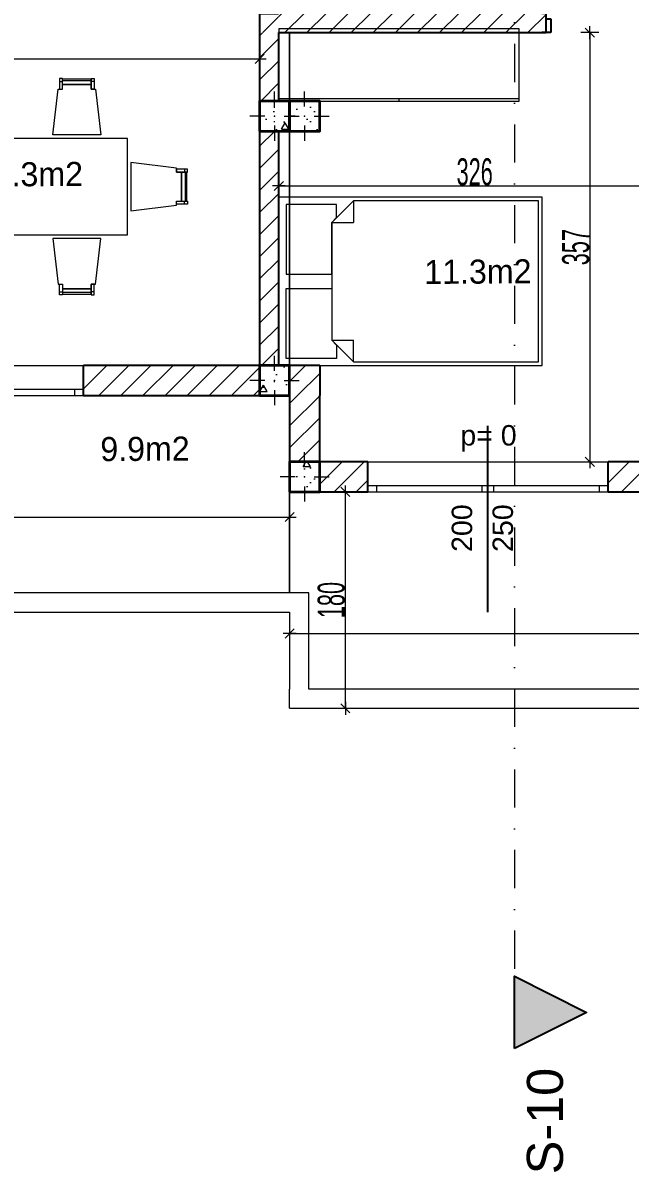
# Model space of a CAD drawing. Header units: millimetres. Extents: x 917196 to 1040943, y -9546 to 18600.
# Drawn here: x 1002609 to 1007659, y -5554 to 4001 of the extents above; entities that cross this region are included whole.
import ezdxf

# ---------------------------------------------------------------- set-up
doc = ezdxf.new("R2010")
doc.units = ezdxf.units.MM
doc.header["$MEASUREMENT"] = 0
doc.set_wipeout_variables(frame=1)
doc.linetypes.add('Dot & Dashed', pattern=[670.277762, 317.5, -176.388889, 0, -176.388874])
doc.linetypes.add('Wipeout_Contour', pattern=[1000, 0, -1000])
for name, color, linetype, lineweight in [('dimenzija', 7, 'Continuous', 13), ('Marker - Section_Pen_No__25', 8, 'Continuous', 25), ('New_ARCHICAD Doors_Pen_No__27', 7, 'Continuous', 25), ('New_ARCHICAD Window Markers_Pen_No__7', 7, 'Continuous', 35), ('New_ARCHICAD Windows_Pen_No__101', 252, 'Continuous', 13), ('New_ARCHICAD Windows_Pen_No__27', 7, 'Continuous', 25), ('New_Structural - Bearing_Pen_No__20', 1, 'Continuous', 0), ('New_Structural - Bearing_Pen_No__27', 7, 'Continuous', 25)]:
    doc.layers.add(name, color=color, linetype=linetype, lineweight=lineweight)
for name, color, linetype in [('Marker - Section', 7, 'Continuous'), ('New_ARCHICAD Doors', 7, 'Continuous'), ('New_ARCHICAD Window Markers', 7, 'Continuous'), ('New_ARCHICAD Windows', 7, 'Continuous'), ('New_MEP - Electrical', 7, 'Continuous'), ('New_Structural - Bearing', 7, 'Continuous')]:
    doc.layers.add(name, color=color, linetype=linetype)
for name, color, linetype, lineweight, true_color in [('Marker - Section_Pen_No__85', 7, 'Continuous', 13, 0xaaaaaa), ('New_ARCHICAD Doors_Pen_No__23', 7, 'Continuous', 25, 0xbf7340), ('New_ARCHICAD Doors_Pen_No__61', 7, 'Continuous', 18, 0x6a6a6a), ('New_ARCHICAD Window Markers_Pen_No__5', 7, 'Continuous', 25, 0x40a5ff), ('New_ARCHICAD Windows_Pen_No__61', 7, 'Continuous', 18, 0x6a6a6a), ('New_MEP - Electrical_Pen_No__4', 7, 'Continuous', 20, 0x029e21), ('New_Structural - Bearing_Pen_No__168', 7, 'Continuous', 13, 0x6a6a6a), ('New_Structural - Bearing_Pen_No__169', 7, 'Continuous', 13, 0x6a6a6a), ('New_Structural - Bearing_Pen_No__8', 7, 'Continuous', 35, 0xa80f02), ('New_Structural - Bearing_Pen_No__87', 7, 'Continuous', 13, 0x6a6a6a), ('New_Structural - Bearing_Pen_No__89', 7, 'Continuous', 13, 0x6a6a6a)]:
    doc.layers.add(name, color=color, linetype=linetype, lineweight=lineweight, true_color=true_color)
doc.styles.add('GENERATED_STYLE_1', font='arial.ttf')
doc.styles.add('PLATEIA', font='CGSAPPS.shx', dxfattribs={"width": 0.6})
doc.dimstyles.new('100v', dxfattribs={"dimtxt": 225, "dimasz": 1, "dimexe": 0.18, "dimexo": 0.0625, "dimgap": 4, "dimtad": 1, "dimdec": 0, "dimlfac": 0.1, "dimzin": 12, "dimdsep": 46, "dimtxsty": 'PLATEIA', "dimblk": 'A$C321216CB', "dimcen": 0.09, "dimse1": 1, "dimse2": 1, "dimclrd": 256, "dimclrt": 256, "dimadec": 3, "dimazin": 0, "dimtfac": 1, "dimtdec": 0, "dimtix": 1, "dimtmove": 2, "dimatfit": 3, "dimldrblk": 'A$C321216CB', "dimfxl": 1, "dimtolj": 1, "dimtzin": 0, "dimlwd": -1, "dimarcsym": 0})
pattern_1 = [(45, (0, 0), (-91.923878, 91.923878), [])]
pattern_2 = [(0, (0, 0), (0, 623.5383), [60, -300.00001]), (0, (180, 311.8), (0, 623.5383), [60, -300.00001]), (60, (0, 0), (-540.00002, 311.76916), [60, -300.00001]), (60, (360, 0), (-540.00002, 311.76916), [60, -300.00001]), (120, (60, 0), (540.00002, 311.76916), [60, -300.00001]), (120, (420, 0), (540.00002, 311.76916), [60, -300.00001]), (0, (0, 60), (0, 120.000005), [0, -120.000005, 0, -180.000007]), (45, (60, 60), (-84.852817, 84.852817), [0, -90.000004, 0, -150.000006])]

# ---------------------------------------------------------------- blocks, each defined once
blk = doc.blocks.new('Slab_3', base_point=(1004827.7, 101.8))
at = {"layer": 'New_Structural - Bearing_Pen_No__89', "color": 251, "linetype": 'Continuous', "lineweight": 13, "true_color": 0x6a6a6a, "flags": 128}
blk.add_lwpolyline([(1004827.7, 101.8), (1004827.7, -1698.2), (1011727.7, -1698.2), (1011727.7, 101.8), (1011727.7, 12101.8), (1004827.7, 12101.8)], close=True, dxfattribs=at)
blk = doc.blocks.new('Slab_4', base_point=(994827.7, 12101.8))
at = {"layer": 'New_Structural - Bearing_Pen_No__89', "color": 251, "linetype": 'Continuous', "lineweight": 13, "true_color": 0x6a6a6a, "flags": 128}
blk.add_lwpolyline([(994827.7, 12101.8), (994827.7, 3101.8), (997827.7, 3101.8), (999327.7, 3101.8), (999327.7, 101.8), (999327.7, -898.2), (1004827.7, -898.2), (1004827.7, 101.8), (1004827.7, 12101.8), (997827.7, 12101.8)], close=True, dxfattribs=at)
blk = doc.blocks.new('Double Sash Window 25')
at = {"layer": 'New_ARCHICAD Windows_Pen_No__101', "color": 252, "linetype": 'Continuous', "lineweight": 13}
for p, q in [((-1000, 0), (-925, 0)), ((-925, 0), (-925, -50)), ((-50, -50), (-50, 0)), ((-50, 0), (0, 0)), ((0, 0), (50, 0)), ((50, 0), (50, -50)), ((925, -50), (925, 0)), ((925, 0), (1000, 0)), ((-925, -50), (-1000, -50)), ((0, -50), (-50, -50)), ((50, -50), (0, -50)), ((1000, -50), (925, -50))]:
    blk.add_line(p, q, dxfattribs=at)
at = {"layer": 'New_ARCHICAD Windows_Pen_No__27', "color": 7, "linetype": 'Continuous', "lineweight": 25}
for p, q in [((-1000, 0), (-1000, -50)), ((-1000, 0), (-1000, -50)), ((1000, 0), (1000, -50)), ((1000, 0), (1000, -50)), ((-1000, -50), (-1000, -250)), ((1000, -50), (1000, -250))]:
    blk.add_line(p, q, dxfattribs=at)
at = {"layer": 'New_ARCHICAD Windows_Pen_No__61', "color": 251, "linetype": 'Continuous', "lineweight": 18, "true_color": 0x6a6a6a}
for p, q in [((-1000, 0), (1000, 0)), ((-925, 0), (-50, 0)), ((50, 0), (925, 0)), ((-50, -50), (-925, -50)), ((925, -50), (50, -50)), ((-1000, -250), (1000, -250))]:
    blk.add_line(p, q, dxfattribs=at)
blk = doc.blocks.new('W Marker 25')
at = {"layer": 'New_ARCHICAD Window Markers_Pen_No__5', "color": 161, "linetype": 'Continuous', "lineweight": 25, "true_color": 0x40a5ff}
blk.add_line((0, -1250), (0, 300), dxfattribs=at)
at = {"layer": 'New_ARCHICAD Window Markers_Pen_No__7', "color": 7, "lineweight": 35, "insert": (-230, 83.7), "char_height": 170, "attachment_point": 7, "style": 'GENERATED_STYLE_1'}
blk.add_mtext('\\A1;\\pt0;p= 0{\\H0.66x;\\S^  ;}', dxfattribs=at)
at = {"layer": 'New_ARCHICAD Window Markers_Pen_No__7', "color": 7, "lineweight": 35, "char_height": 170, "attachment_point": 7, "rotation": 90, "style": 'GENERATED_STYLE_1'}
for s, insert in [('\\A1;\\pt0;200{\\H0.66x;\\S^  ;}', (-82.2, -750)), ('\\A1;\\pt0;250{\\H0.66x;\\S^  ;}', (257.8, -750))]:
    blk.add_mtext(s, dxfattribs=dict(at, insert=insert))
blk = doc.blocks.new('Wall_31', base_point=(1004952.7, 351.8))
at = {"layer": 'New_ARCHICAD Window Markers', "color": 161, "lineweight": 25, "true_color": 0x40a5ff}
blk.add_blockref('W Marker 25', (1006477.7, 351.8), dxfattribs=at)
at = {"color": 254, "linetype": 'Wipeout_Contour', "lineweight": 0, "ltscale": 4021111.023255791}
blk.add_wipeout([(1005077.7, 351.8), (1005077.7, 101.8), (1005477.7, 101.8), (1005477.7, 351.8)], dxfattribs=at).dxf.layer = 'New_Structural - Bearing'
at = {"color": 254, "linetype": 'Wipeout_Contour', "lineweight": 0, "ltscale": 4030768.654117134}
blk.add_wipeout([(1007477.7, 101.8), (1007906.5, 101.8), (1007906.5, 351.8), (1007477.7, 351.8)], dxfattribs=at).dxf.layer = 'New_Structural - Bearing'
at = {"layer": 'New_Structural - Bearing_Pen_No__168', "linetype": 'Continuous', "lineweight": 13, "true_color": 0x6a6a6a}
h = blk.add_hatch(dxfattribs=at)
h.set_pattern_fill('COMMON_BRICK', color=251, style=0, pattern_type=2)
h.set_pattern_definition(pattern_1)
h.paths.add_polyline_path([(1005077.7, 351.8), (1005077.7, 101.8), (1005477.7, 101.8), (1005477.7, 351.8)])
h = blk.add_hatch(dxfattribs=at)
h.set_pattern_fill('COMMON_BRICK', color=251, style=0, pattern_type=2)
h.set_pattern_definition(pattern_1)
h.paths.add_polyline_path([(1007477.7, 101.8), (1007906.5, 101.8), (1007906.5, 351.8), (1007477.7, 351.8)])
at = {"layer": 'New_Structural - Bearing_Pen_No__27', "color": 7, "linetype": 'Continuous', "lineweight": 25}
for p, q in [((1005477.7, 151.8), (1005477.7, 351.8)), ((1007477.7, 151.8), (1007477.7, 351.8)), ((1005477.7, 101.8), (1005477.7, 151.8)), ((1007477.7, 101.8), (1007477.7, 151.8))]:
    blk.add_line(p, q, dxfattribs=at)
at = {"layer": 'New_Structural - Bearing_Pen_No__27', "color": 7, "linetype": 'Continuous', "lineweight": 25, "flags": 128}
for points in [[(1005477.7, 351.8), (1005077.7, 351.8)], [(1007906.5, 351.8), (1007477.7, 351.8)], [(1005077.7, 101.8), (1005477.7, 101.8)], [(1007477.7, 101.8), (1007906.5, 101.8)]]:
    blk.add_lwpolyline(points, dxfattribs=at)
at = {"layer": 'New_ARCHICAD Windows', "color": 33, "linetype": 'Continuous', "lineweight": 18, "true_color": 0xd5a280, "xscale": -1, "zscale": 1000, "rotation": 180}
blk.add_blockref('Double Sash Window 25', (1006477.7, 101.8), dxfattribs=at)
blk = doc.blocks.new('Wall_35', base_point=(999452.7, 1151.8))
at = {"color": 254, "linetype": 'Wipeout_Contour', "lineweight": 0, "ltscale": 4015380.756666403}
blk.add_wipeout([(1003111.6, 1151.8), (1003111.6, 901.8), (1004577.7, 901.8), (1004577.7, 1151.8)], dxfattribs=at).dxf.layer = 'New_Structural - Bearing'
at = {"color": 254, "linetype": 'Wipeout_Contour', "lineweight": 0, "ltscale": 3014984.136042377}
blk.add_wipeout([(1004827.7, 901.8), (1005077.7, 901.8), (1005077.7, 1151.8)], dxfattribs=at).dxf.layer = 'New_Structural - Bearing'
at = {"layer": 'New_Structural - Bearing_Pen_No__168', "linetype": 'Continuous', "lineweight": 13, "true_color": 0x6a6a6a}
h = blk.add_hatch(dxfattribs=at)
h.set_pattern_fill('COMMON_BRICK', color=251, style=0, pattern_type=2)
h.set_pattern_definition(pattern_1)
h.paths.add_polyline_path([(1003111.6, 1151.8), (1003111.6, 901.8), (1004577.7, 901.8), (1004577.7, 1151.8)])
h = blk.add_hatch(dxfattribs=at)
h.set_pattern_fill('COMMON_BRICK', color=251, style=0, pattern_type=2)
h.set_pattern_definition(pattern_1)
h.paths.add_polyline_path([(1004827.7, 901.8), (1005077.7, 901.8), (1005077.7, 1151.8)])
at = {"layer": 'New_Structural - Bearing_Pen_No__27', "color": 7, "linetype": 'Continuous', "lineweight": 25}
for p, q in [((1003111.6, 951.8), (1003111.6, 1151.8)), ((1003111.6, 901.8), (1003111.6, 951.8))]:
    blk.add_line(p, q, dxfattribs=at)
at = {"layer": 'New_Structural - Bearing_Pen_No__27', "color": 7, "linetype": 'Continuous', "lineweight": 25, "flags": 128}
for points in [[(1004577.7, 1151.8), (1003111.6, 1151.8)], [(1003111.6, 901.8), (1004577.7, 901.8)]]:
    blk.add_lwpolyline(points, dxfattribs=at)
at = {"layer": 'New_ARCHICAD Windows', "color": 33, "linetype": 'Continuous', "lineweight": 18, "true_color": 0xd5a280, "xscale": -1, "zscale": 1000, "rotation": 180}
blk.add_blockref('Double Sash Window 25', (1002111.6, 901.8), dxfattribs=at)
at = {"color": 254, "linetype": 'Wipeout_Contour', "lineweight": 0, "ltscale": 3014735.392632935}
blk.add_wipeout([(1004827.7, 901.8), (1005077.7, 1151.8), (1004827.7, 1151.8)], dxfattribs=at).dxf.layer = 'New_Structural - Bearing'
at = {"layer": 'New_Structural - Bearing_Pen_No__168', "linetype": 'Continuous', "lineweight": 13, "true_color": 0x6a6a6a}
h = blk.add_hatch(dxfattribs=at)
h.set_pattern_fill('COMMON_BRICK', color=251, style=0, pattern_type=2)
h.set_pattern_definition(pattern_1)
h.paths.add_polyline_path([(1004827.7, 901.8), (1005077.7, 1151.8), (1004827.7, 1151.8)])
at = {"layer": 'New_Structural - Bearing_Pen_No__27', "color": 7, "linetype": 'Continuous', "lineweight": 25, "flags": 128}
for points in [[(1005077.7, 1151.8), (1004827.7, 1151.8)], [(1005077.7, 1151.8), (1005077.7, 901.8)]]:
    blk.add_lwpolyline(points, dxfattribs=at)
blk = doc.blocks.new('Wall_39', base_point=(1004737.7, 3920.6))
at = {"color": 254, "linetype": 'Wipeout_Contour', "lineweight": 0, "ltscale": 3014076.892360903}
blk.add_wipeout([(1004577.7, 4080.6), (1004737.7, 3920.6), (1004737.7, 4080.6)], dxfattribs=at).dxf.layer = 'New_Structural - Bearing'
at = {"color": 254, "linetype": 'Wipeout_Contour', "lineweight": 0, "ltscale": 4018641.786961349}
blk.add_wipeout([(1004577.7, 1151.8), (1004737.7, 1151.8), (1004737.7, 3101.8), (1004577.7, 3101.8)], dxfattribs=at).dxf.layer = 'New_Structural - Bearing'
at = {"layer": 'New_Structural - Bearing_Pen_No__168', "linetype": 'Continuous', "lineweight": 13, "true_color": 0x6a6a6a}
h = blk.add_hatch(dxfattribs=at)
h.set_pattern_fill('COMMON_BRICK', color=251, style=0, pattern_type=2)
h.set_pattern_definition(pattern_1)
h.paths.add_polyline_path([(1004577.7, 4080.6), (1004737.7, 3920.6), (1004737.7, 4080.6)])
h = blk.add_hatch(dxfattribs=at)
h.set_pattern_fill('COMMON_BRICK', color=251, style=0, pattern_type=2)
h.set_pattern_definition(pattern_1)
h.paths.add_polyline_path([(1004577.7, 1151.8), (1004737.7, 1151.8), (1004737.7, 3101.8), (1004577.7, 3101.8)])
at = {"layer": 'New_Structural - Bearing_Pen_No__27', "color": 7, "linetype": 'Continuous', "lineweight": 25, "flags": 128}
for points in [[(1004577.7, 3101.8), (1004577.7, 1151.8)], [(1004737.7, 1151.8), (1004737.7, 3101.8)]]:
    blk.add_lwpolyline(points, dxfattribs=at)
at = {"color": 254, "linetype": 'Wipeout_Contour', "lineweight": 0, "ltscale": 4018657.371961712}
blk.add_wipeout([(1004577.7, 3920.6), (1004577.7, 3351.8), (1004737.7, 3351.8), (1004737.7, 3920.6)], dxfattribs=at).dxf.layer = 'New_Structural - Bearing'
at = {"layer": 'New_Structural - Bearing_Pen_No__168', "linetype": 'Continuous', "lineweight": 13, "true_color": 0x6a6a6a}
h = blk.add_hatch(dxfattribs=at)
h.set_pattern_fill('COMMON_BRICK', color=251, style=0, pattern_type=2)
h.set_pattern_definition(pattern_1)
h.paths.add_polyline_path([(1004577.7, 3920.6), (1004577.7, 3351.8), (1004737.7, 3351.8), (1004737.7, 3920.6)])
at = {"color": 254, "linetype": 'Wipeout_Contour', "lineweight": 0, "ltscale": 3013917.252520468}
blk.add_wipeout([(1004577.7, 3920.6), (1004737.7, 3920.6), (1004577.7, 4080.6)], dxfattribs=at).dxf.layer = 'New_Structural - Bearing'
at = {"layer": 'New_Structural - Bearing_Pen_No__168', "linetype": 'Continuous', "lineweight": 13, "true_color": 0x6a6a6a}
h = blk.add_hatch(dxfattribs=at)
h.set_pattern_fill('COMMON_BRICK', color=251, style=0, pattern_type=2)
h.set_pattern_definition(pattern_1)
h.paths.add_polyline_path([(1004577.7, 3920.6), (1004737.7, 3920.6), (1004577.7, 4080.6)])
at = {"layer": 'New_Structural - Bearing_Pen_No__27', "color": 7, "linetype": 'Continuous', "lineweight": 25, "flags": 128}
for points in [[(1004577.7, 4080.6), (1004737.7, 4080.6)], [(1004577.7, 4080.6), (1004577.7, 3351.8)], [(1004737.7, 3351.8), (1004737.7, 3920.6)]]:
    blk.add_lwpolyline(points, dxfattribs=at)
blk = doc.blocks.new('Wall_45', base_point=(1011727.7, -1698.2))
at = {"color": 254, "linetype": 'Wipeout_Contour', "lineweight": 0, "ltscale": 3014647.456012439}
blk.add_wipeout([(1004987.7, -1538.2), (1004827.7, -1538.2), (1004827.7, -1698.2)], dxfattribs=at).dxf.layer = 'New_Structural - Bearing'
at = {"color": 254, "linetype": 'Wipeout_Contour', "lineweight": 0, "ltscale": 3014806.7150619}
blk.add_wipeout([(1004987.7, -1538.2), (1004827.7, -1698.2), (1004987.7, -1698.2)], dxfattribs=at).dxf.layer = 'New_Structural - Bearing'
at = {"layer": 'New_Structural - Bearing_Pen_No__87', "color": 251, "linetype": 'Continuous', "lineweight": 13, "true_color": 0x6a6a6a, "flags": 128}
blk.add_lwpolyline([(1004827.7, -1698.2), (1004827.7, -1538.2)], dxfattribs=at)
at = {"color": 254, "linetype": 'Wipeout_Contour', "lineweight": 0, "ltscale": 4033116.09669361}
blk.add_wipeout([(1011567.7, -1538.2), (1004987.7, -1538.2), (1004987.7, -1698.2), (1011567.7, -1698.2)], dxfattribs=at).dxf.layer = 'New_Structural - Bearing'
at = {"layer": 'New_Structural - Bearing_Pen_No__87', "color": 251, "linetype": 'Continuous', "lineweight": 13, "true_color": 0x6a6a6a, "flags": 128}
for points in [[(1011567.7, -1538.2), (1004987.7, -1538.2)], [(1004827.7, -1698.2), (1011727.7, -1698.2)]]:
    blk.add_lwpolyline(points, dxfattribs=at)
blk = doc.blocks.new('Wall_47', base_point=(1004987.7, -898.2))
at = {"color": 254, "linetype": 'Wipeout_Contour', "lineweight": 0, "ltscale": 3014644.61063775}
blk.add_wipeout([(1004827.7, -738.2), (1004827.7, -898.2), (1004987.7, -738.2)], dxfattribs=at).dxf.layer = 'New_Structural - Bearing'
at = {"color": 254, "linetype": 'Wipeout_Contour', "lineweight": 0, "ltscale": 4019634.047129586}
blk.add_wipeout([(1004827.7, -898.2), (1004827.7, -1538.2), (1004987.7, -1538.2), (1004987.7, -898.2)], dxfattribs=at).dxf.layer = 'New_Structural - Bearing'
at = {"color": 254, "linetype": 'Wipeout_Contour', "lineweight": 0, "ltscale": 3014803.741669975}
blk.add_wipeout([(1004827.7, -898.2), (1004987.7, -898.2), (1004987.7, -738.2)], dxfattribs=at).dxf.layer = 'New_Structural - Bearing'
at = {"layer": 'New_Structural - Bearing_Pen_No__87', "color": 251, "linetype": 'Continuous', "lineweight": 13, "true_color": 0x6a6a6a, "flags": 128}
for points in [[(1004987.7, -738.2), (1004827.7, -738.2)], [(1004987.7, -1538.2), (1004987.7, -738.2)], [(1004827.7, -898.2), (1004827.7, -1538.2)]]:
    blk.add_lwpolyline(points, dxfattribs=at)
blk = doc.blocks.new('Wall_48', base_point=(1005077.7, 1151.8))
at = {"color": 254, "linetype": 'Wipeout_Contour', "lineweight": 0, "ltscale": 4019811.822255419}
blk.add_wipeout([(1004827.7, 901.8), (1004827.7, 351.8), (1005077.7, 351.8), (1005077.7, 901.8)], dxfattribs=at).dxf.layer = 'New_Structural - Bearing'
at = {"layer": 'New_Structural - Bearing_Pen_No__168', "linetype": 'Continuous', "lineweight": 13, "true_color": 0x6a6a6a}
h = blk.add_hatch(dxfattribs=at)
h.set_pattern_fill('COMMON_BRICK', color=251, style=0, pattern_type=2)
h.set_pattern_definition(pattern_1)
h.paths.add_polyline_path([(1004827.7, 901.8), (1004827.7, 351.8), (1005077.7, 351.8), (1005077.7, 901.8)])
at = {"layer": 'New_Structural - Bearing_Pen_No__27', "color": 7, "linetype": 'Continuous', "lineweight": 25, "flags": 128}
for points in [[(1004827.7, 901.8), (1004827.7, 351.8)], [(1005077.7, 351.8), (1005077.7, 901.8)]]:
    blk.add_lwpolyline(points, dxfattribs=at)
blk = doc.blocks.new('Door 25')
at = {"layer": 'New_ARCHICAD Doors_Pen_No__23', "color": 35, "linetype": 'Continuous', "lineweight": 25, "true_color": 0xbf7340}
for p, q in [((-410, 0), (-450, 0)), ((-450, 0), (-450, -115)), ((-410, -115), (-410, 0)), ((450, 0), (410, 0)), ((410, 0), (410, -115)), ((450, -115), (450, 0)), ((-450, -115), (-410, -115)), ((410, -115), (450, -115))]:
    blk.add_line(p, q, dxfattribs=at)
at = {"layer": 'New_ARCHICAD Doors_Pen_No__27', "color": 7, "linetype": 'Continuous', "lineweight": 25}
for p, q in [((-450, 0), (-487, 0)), ((-450, 0), (-487, 0)), ((-450, 0), (-450, -115)), ((-450, 0), (-450, -115)), ((450, 0), (450, -115)), ((450, 0), (450, -115)), ((450, 0), (487, 0)), ((450, 0), (487, 0)), ((-450, -160), (-487, -160)), ((-450, -160), (-487, -160)), ((-450, -115), (-450, -160)), ((-450, -115), (-450, -160)), ((450, -115), (450, -160)), ((450, -115), (450, -160)), ((450, -160), (487, -160)), ((450, -160), (487, -160))]:
    blk.add_line(p, q, dxfattribs=at)
at = {"layer": 'New_ARCHICAD Doors_Pen_No__61', "color": 251, "linetype": 'Continuous', "lineweight": 18, "true_color": 0x6a6a6a}
blk.add_line((410, 0), (410, 820), dxfattribs=at)
blk = doc.blocks.new('Wall_50', base_point=(1011602.7, 3920.6))
at = {"color": 254, "linetype": 'Wipeout_Contour', "lineweight": 0, "ltscale": 4023430.702657277}
blk.add_wipeout([(1004737.7, 3920.6), (1006961.7, 3920.6), (1006961.7, 4080.6), (1004737.7, 4080.6)], dxfattribs=at).dxf.layer = 'New_Structural - Bearing'
at = {"layer": 'New_Structural - Bearing_Pen_No__168', "linetype": 'Continuous', "lineweight": 13, "true_color": 0x6a6a6a}
h = blk.add_hatch(dxfattribs=at)
h.set_pattern_fill('COMMON_BRICK', color=251, style=0, pattern_type=2)
h.set_pattern_definition(pattern_1)
h.paths.add_polyline_path([(1004737.7, 3920.6), (1006961.7, 3920.6), (1006961.7, 4080.6), (1004737.7, 4080.6)])
at = {"layer": 'New_Structural - Bearing_Pen_No__27', "color": 7, "linetype": 'Continuous', "lineweight": 25}
for q in [(1006961.7, 4035.6), (1006924.7, 3920.6)]:
    blk.add_line((1006961.7, 3920.6), q, dxfattribs=at)
at = {"layer": 'New_Structural - Bearing_Pen_No__27', "color": 7, "linetype": 'Continuous', "lineweight": 25, "flags": 128}
blk.add_lwpolyline([(1004737.7, 3920.6), (1006961.7, 3920.6)], dxfattribs=at)
at = {"layer": 'New_ARCHICAD Doors', "color": 33, "linetype": 'Continuous', "lineweight": 18, "true_color": 0xd5a280, "xscale": -1, "zscale": 1000, "rotation": 180}
blk.add_blockref('Door 25', (1007411.7, 3920.6), dxfattribs=at)
blk = doc.blocks.new('Wall_51', base_point=(1004987.7, -898.2))
at = {"color": 254, "linetype": 'Wipeout_Contour', "lineweight": 0, "ltscale": 4008632.238604952}
blk.add_wipeout([(1004827.7, -738.2), (999487.7, -738.2), (999487.7, -898.2), (1004827.7, -898.2)], dxfattribs=at).dxf.layer = 'New_Structural - Bearing'
at = {"layer": 'New_Structural - Bearing_Pen_No__87', "color": 251, "linetype": 'Continuous', "lineweight": 13, "true_color": 0x6a6a6a, "flags": 128}
for points in [[(1004827.7, -738.2), (999487.7, -738.2)], [(999327.7, -898.2), (1004827.7, -898.2)]]:
    blk.add_lwpolyline(points, dxfattribs=at)
blk = doc.blocks.new('Column_30', base_point=(1004952.7, 3226.8))
at = {"color": 254, "linetype": 'Wipeout_Contour', "lineweight": 0, "ltscale": 4019831.642846092}
blk.add_wipeout([(1004827.7, 3101.8), (1005077.7, 3101.8), (1005077.7, 3351.8), (1004827.7, 3351.8)], dxfattribs=at).dxf.layer = 'New_Structural - Bearing'
at = {"layer": 'New_Structural - Bearing_Pen_No__169', "linetype": 'Continuous', "lineweight": 13, "true_color": 0x6a6a6a}
h = blk.add_hatch(dxfattribs=at)
h.set_pattern_fill('STRUCTURAL_CONCRETE', color=251, style=0, pattern_type=2)
h.set_pattern_definition(pattern_2)
h.paths.add_polyline_path([(1004827.7, 3101.8), (1005077.7, 3101.8), (1005077.7, 3351.8), (1004827.7, 3351.8)])
at = {"layer": 'New_Structural - Bearing_Pen_No__20', "color": 1, "linetype": 'Continuous', "lineweight": 0}
for p, q in [((1004952.7, 3306.8), (1004952.7, 3431.8)), ((1004872.7, 3226.8), (1004747.7, 3226.8)), ((1005032.7, 3226.8), (1005157.7, 3226.8)), ((1004952.7, 3146.8), (1004952.7, 3021.8))]:
    blk.add_line(p, q, dxfattribs=at)
blk.add_point((1004952.7, 3226.8), dxfattribs=at)
at = {"layer": 'New_Structural - Bearing_Pen_No__8', "color": 14, "linetype": 'Continuous', "lineweight": 35, "true_color": 0xa80f02, "flags": 128}
blk.add_lwpolyline([(1004827.7, 3101.8), (1005077.7, 3101.8), (1005077.7, 3351.8), (1004827.7, 3351.8)], close=True, dxfattribs=at)
blk = doc.blocks.new('Column_33', base_point=(1004952.7, 226.8))
at = {"color": 254, "linetype": 'Wipeout_Contour', "lineweight": 0, "ltscale": 4019811.023318813}
blk.add_wipeout([(1004827.7, 101.8), (1005077.7, 101.8), (1005077.7, 351.8), (1004827.7, 351.8)], dxfattribs=at).dxf.layer = 'New_Structural - Bearing'
at = {"layer": 'New_Structural - Bearing_Pen_No__169', "linetype": 'Continuous', "lineweight": 13, "true_color": 0x6a6a6a}
h = blk.add_hatch(dxfattribs=at)
h.set_pattern_fill('STRUCTURAL_CONCRETE', color=251, style=0, pattern_type=2)
h.set_pattern_definition(pattern_2)
h.paths.add_polyline_path([(1004827.7, 101.8), (1005077.7, 101.8), (1005077.7, 351.8), (1004827.7, 351.8)])
at = {"layer": 'New_Structural - Bearing_Pen_No__20', "color": 1, "linetype": 'Continuous', "lineweight": 0}
for p, q in [((1004952.7, 306.8), (1004952.7, 431.8)), ((1004872.7, 226.8), (1004747.7, 226.8)), ((1005032.7, 226.8), (1005157.7, 226.8)), ((1004952.7, 146.8), (1004952.7, 21.8))]:
    blk.add_line(p, q, dxfattribs=at)
blk.add_point((1004952.7, 226.8), dxfattribs=at)
at = {"layer": 'New_Structural - Bearing_Pen_No__8', "color": 14, "linetype": 'Continuous', "lineweight": 35, "true_color": 0xa80f02, "flags": 128}
blk.add_lwpolyline([(1004827.7, 101.8), (1005077.7, 101.8), (1005077.7, 351.8), (1004827.7, 351.8)], close=True, dxfattribs=at)
blk = doc.blocks.new('Column_34', base_point=(1004702.7, 3226.8))
at = {"color": 254, "linetype": 'Wipeout_Contour', "lineweight": 0, "ltscale": 4018831.64801003}
blk.add_wipeout([(1004577.7, 3101.8), (1004827.7, 3101.8), (1004827.7, 3351.8), (1004577.7, 3351.8)], dxfattribs=at).dxf.layer = 'New_Structural - Bearing'
at = {"layer": 'New_Structural - Bearing_Pen_No__169', "linetype": 'Continuous', "lineweight": 13, "true_color": 0x6a6a6a}
h = blk.add_hatch(dxfattribs=at)
h.set_pattern_fill('STRUCTURAL_CONCRETE', color=251, style=0, pattern_type=2)
h.set_pattern_definition(pattern_2)
h.paths.add_polyline_path([(1004577.7, 3101.8), (1004827.7, 3101.8), (1004827.7, 3351.8), (1004577.7, 3351.8)])
at = {"layer": 'New_Structural - Bearing_Pen_No__20', "color": 1, "linetype": 'Continuous', "lineweight": 0}
for p, q in [((1004702.7, 3306.8), (1004702.7, 3431.8)), ((1004622.7, 3226.8), (1004497.7, 3226.8)), ((1004782.7, 3226.8), (1004907.7, 3226.8)), ((1004702.7, 3146.8), (1004702.7, 3021.8))]:
    blk.add_line(p, q, dxfattribs=at)
blk.add_point((1004702.7, 3226.8), dxfattribs=at)
at = {"layer": 'New_Structural - Bearing_Pen_No__8', "color": 14, "linetype": 'Continuous', "lineweight": 35, "true_color": 0xa80f02, "flags": 128}
blk.add_lwpolyline([(1004577.7, 3101.8), (1004827.7, 3101.8), (1004827.7, 3351.8), (1004577.7, 3351.8)], close=True, dxfattribs=at)
blk = doc.blocks.new('Column_37', base_point=(1004702.7, 1026.8))
at = {"color": 254, "linetype": 'Wipeout_Contour', "lineweight": 0, "ltscale": 4018813.019750661}
blk.add_wipeout([(1004577.7, 901.8), (1004827.7, 901.8), (1004827.7, 1151.8), (1004577.7, 1151.8)], dxfattribs=at).dxf.layer = 'New_Structural - Bearing'
at = {"layer": 'New_Structural - Bearing_Pen_No__169', "linetype": 'Continuous', "lineweight": 13, "true_color": 0x6a6a6a}
h = blk.add_hatch(dxfattribs=at)
h.set_pattern_fill('STRUCTURAL_CONCRETE', color=251, style=0, pattern_type=2)
h.set_pattern_definition(pattern_2)
h.paths.add_polyline_path([(1004577.7, 901.8), (1004827.7, 901.8), (1004827.7, 1151.8), (1004577.7, 1151.8)])
at = {"layer": 'New_Structural - Bearing_Pen_No__20', "color": 1, "linetype": 'Continuous', "lineweight": 0}
for p, q in [((1004702.7, 1106.8), (1004702.7, 1231.8)), ((1004622.7, 1026.8), (1004497.7, 1026.8)), ((1004782.7, 1026.8), (1004907.7, 1026.8)), ((1004702.7, 946.8), (1004702.7, 821.8))]:
    blk.add_line(p, q, dxfattribs=at)
blk.add_point((1004702.7, 1026.8), dxfattribs=at)
at = {"layer": 'New_Structural - Bearing_Pen_No__8', "color": 14, "linetype": 'Continuous', "lineweight": 35, "true_color": 0xa80f02, "flags": 128}
blk.add_lwpolyline([(1004577.7, 901.8), (1004827.7, 901.8), (1004827.7, 1151.8), (1004577.7, 1151.8)], close=True, dxfattribs=at)
blk = doc.blocks.new('Dining Table Rectangle 25_2')
at = {"layer": 'New_MEP - Electrical_Pen_No__4', "color": 104, "linetype": 'Continuous', "lineweight": 20, "true_color": 0x029e21}
for p, q in [((-985, 875), (-960, 875)), ((-960, 880), (-720.6, 880)), ((-695.6, 875), (-720.6, 875)), ((-144.7, 875), (-119.7, 875)), ((-119.7, 880), (119.7, 880)), ((144.7, 875), (119.7, 875)), ((695.6, 875), (720.6, 875)), ((720.6, 880), (960, 880)), ((985, 875), (960, 875)), ((-1740.4, -119.7), (-1740.4, 119.7)), ((-1735.4, 144.7), (-1735.4, 119.7)), ((1735.4, 144.7), (1735.4, 119.7)), ((1740.4, 119.7), (1740.4, -119.7)), ((-1735.4, -144.7), (-1735.4, -119.7)), ((1735.4, -144.7), (1735.4, -119.7)), ((-985, -875), (-960, -875)), ((-960, -880), (-720.6, -880)), ((-695.6, -875), (-720.6, -875)), ((-144.7, -875), (-119.7, -875)), ((-119.7, -880), (119.7, -880)), ((144.7, -875), (119.7, -875)), ((695.6, -875), (720.6, -875)), ((720.6, -880), (960, -880)), ((985, -875), (960, -875))]:
    blk.add_line(p, q, dxfattribs=at)
at = {"layer": 'New_MEP - Electrical_Pen_No__4', "color": 104, "linetype": 'Continuous', "lineweight": 20, "true_color": 0x029e21, "flags": 128}
for points in [[(-985, 810), (-960, 810), (-960, 900), (-985, 900)], [(-960, 850), (-720.6, 850), (-720.6, 895), (-960, 895)], [(-695.6, 810), (-720.6, 810), (-720.6, 900), (-695.6, 900)], [(-144.7, 810), (-119.7, 810), (-119.7, 900), (-144.7, 900)], [(-119.7, 850), (119.7, 850), (119.7, 895), (-119.7, 895)], [(144.7, 810), (119.7, 810), (119.7, 900), (144.7, 900)], [(695.6, 810), (720.6, 810), (720.6, 900), (695.6, 900)], [(720.6, 850), (960, 850), (960, 895), (720.6, 895)], [(985, 810), (960, 810), (960, 900), (985, 900)], [(-1040.3, 430), (-640.3, 430), (-685.5, 810), (-720.6, 810), (-720.6, 850), (-960, 850), (-960, 810), (-995, 810)], [(-200, 430), (200, 430), (154.8, 810), (119.7, 810), (119.7, 850), (-119.7, 850), (-119.7, 810), (-154.8, 810)], [(640.3, 430), (1040.3, 430), (995, 810), (960, 810), (960, 850), (720.6, 850), (720.6, 810), (685.5, 810)], [(-1260.4, -400), (1260.4, -400), (1260.4, 400), (-1260.4, 400)], [(-1290.4, -200), (-1290.4, 200), (-1670.4, 154.8), (-1670.4, 119.7), (-1710.4, 119.7), (-1710.4, -119.7), (-1670.4, -119.7), (-1670.4, -154.8)], [(1290.4, 200), (1290.4, -200), (1670.4, -154.8), (1670.4, -119.7), (1710.4, -119.7), (1710.4, 119.7), (1670.4, 119.7), (1670.4, 154.8)], [(-1670.4, 144.7), (-1670.4, 119.7), (-1760.4, 119.7), (-1760.4, 144.7)], [(-1710.4, -119.7), (-1710.4, 119.7), (-1755.4, 119.7), (-1755.4, -119.7)], [(1670.4, 144.7), (1670.4, 119.7), (1760.4, 119.7), (1760.4, 144.7)], [(1710.4, 119.7), (1710.4, -119.7), (1755.4, -119.7), (1755.4, 119.7)], [(-1670.4, -144.7), (-1670.4, -119.7), (-1760.4, -119.7), (-1760.4, -144.7)], [(1670.4, -144.7), (1670.4, -119.7), (1760.4, -119.7), (1760.4, -144.7)], [(-1040.3, -430), (-640.3, -430), (-685.5, -810), (-720.6, -810), (-720.6, -850), (-960, -850), (-960, -810), (-995, -810)], [(-200, -430), (200, -430), (154.8, -810), (119.7, -810), (119.7, -850), (-119.7, -850), (-119.7, -810), (-154.8, -810)], [(640.3, -430), (1040.3, -430), (995, -810), (960, -810), (960, -850), (720.6, -850), (720.6, -810), (685.5, -810)], [(-985, -810), (-960, -810), (-960, -900), (-985, -900)], [(-960, -850), (-720.6, -850), (-720.6, -895), (-960, -895)], [(-695.6, -810), (-720.6, -810), (-720.6, -900), (-695.6, -900)], [(-144.7, -810), (-119.7, -810), (-119.7, -900), (-144.7, -900)], [(-119.7, -850), (119.7, -850), (119.7, -895), (-119.7, -895)], [(144.7, -810), (119.7, -810), (119.7, -900), (144.7, -900)], [(695.6, -810), (720.6, -810), (720.6, -900), (695.6, -900)], [(720.6, -850), (960, -850), (960, -895), (720.6, -895)], [(985, -810), (960, -810), (960, -900), (985, -900)]]:
    blk.add_lwpolyline(points, close=True, dxfattribs=at)
blk = doc.blocks.new('Bed Double 05 25')
at = {"layer": 'New_MEP - Electrical_Pen_No__4', "color": 104, "linetype": 'Continuous', "lineweight": 20, "true_color": 0x029e21}
for p, q in [((210, 1750), (210, 1570)), ((1190, 1750), (1190, 1570)), ((30, 1570), (210, 1570)), ((1370, 1570), (1190, 1570))]:
    blk.add_line(p, q, dxfattribs=at)
at = {"layer": 'New_MEP - Electrical_Pen_No__4', "color": 104, "linetype": 'Continuous', "lineweight": 20, "true_color": 0x029e21, "flags": 128}
for points in [[(0, 0), (1400, 0), (1400, 2190), (0, 2190)], [(640, 1750), (210, 1750), (170, 1710), (60, 1710), (60, 2130), (640, 2130)], [(760, 1750), (1190, 1750), (1230, 1710), (1340, 1710), (1340, 2130), (760, 2130)], [(30, 30), (1370, 30), (1370, 1570), (1190, 1750), (210, 1750), (30, 1570)]]:
    blk.add_lwpolyline(points, close=True, dxfattribs=at)
blk = doc.blocks.new('Wardrobe 01 25')
at = {"layer": 'New_MEP - Electrical_Pen_No__4', "color": 104, "linetype": 'Continuous', "lineweight": 20, "true_color": 0x029e21}
for p, q in [((0, 20), (2000, 20)), ((0, 0), (0, 20)), ((1000, 0), (1000, 20))]:
    blk.add_line(p, q, dxfattribs=at)
at = {"layer": 'New_MEP - Electrical_Pen_No__4', "color": 104, "linetype": 'Continuous', "lineweight": 20, "true_color": 0x029e21, "flags": 128}
blk.add_lwpolyline([(0, 0), (2000, 0), (2000, 600), (0, 600)], close=True, dxfattribs=at)
blk = doc.blocks.new('Cutting Plane_2', base_point=(1006697.9, 14182.9))
at = {"layer": 'Marker - Section_Pen_No__25', "linetype": 'Continuous', "lineweight": 25}
blk.add_hatch(color=8, dxfattribs=at).paths.add_polyline_path([(1006697.9, -4526.6), (1007297.9, -4226.6), (1006697.9, -3926.6)])
at = {"layer": 'Marker - Section_Pen_No__25', "color": 8, "linetype": 'Continuous', "lineweight": 25, "flags": 128}
blk.add_lwpolyline([(1006697.9, -4526.6), (1006697.9, -3926.6), (1007297.9, -4226.6)], close=True, dxfattribs=at)
at = {"layer": 'Marker - Section_Pen_No__85', "color": 253, "linetype": 'Dot & Dashed', "lineweight": 13, "true_color": 0xaaaaaa}
blk.add_line((1006697.9, 13882.9), (1006697.9, -3926.6), dxfattribs=at)
at = {"layer": 'Marker - Section_Pen_No__25', "color": 8, "lineweight": 25, "insert": (1007105.6, -5573.3), "char_height": 300, "attachment_point": 7, "rotation": 90, "style": 'GENERATED_STYLE_1'}
blk.add_mtext('\\A1;\\pt0;S-10', dxfattribs=at)
blk = doc.blocks.new('A$C321216CB')
for p, q in [((-53.8, 0), (53.8, 0)), ((-38.1, -38.1), (38.1, 38.1)), ((0, -75.3), (0, 75.3))]:
    blk.add_line(p, q)
blk = doc.blocks.new('*D311')
at = {"layer": 'DEFPOINTS', "color": 0, "transparency": 16777216}
for p in [(999327.7, 901.8), (997114.7, 101.8), (1004827.7, 101.8)]:
    blk.add_point(p, dxfattribs=at)
at = {"layer": 'dimenzija', "transparency": 16777216}
blk.add_line((997114.7, 900.8), (997114.7, 102.8), dxfattribs=at)
for p, rotation in [((997114.7, 901.8), 90), ((997114.7, 101.8), 270)]:
    blk.add_blockref('A$C321216CB', p, dxfattribs=dict(at, rotation=rotation))
at = {"layer": 'dimenzija', "transparency": 16777216, "insert": (996998.2, 501.8), "char_height": 225, "attachment_point": 5, "rotation": 90, "style": 'PLATEIA'}
blk.add_mtext('\\A1;80', dxfattribs=at)
blk = doc.blocks.new('*D315')
at = {"layer": 'DEFPOINTS', "color": 0, "transparency": 16777216}
for p in [(999327.7, -123.7), (1004827.7, -108.1), (1004827.7, -398.2)]:
    blk.add_point(p, dxfattribs=at)
at = {"layer": 'dimenzija', "transparency": 16777216}
blk.add_line((999328.7, -108.1), (1004826.7, -108.1), dxfattribs=at)
at = {"layer": 'dimenzija', "transparency": 16777216, "rotation": 180}
blk.add_blockref('A$C321216CB', (999327.7, -108.1), dxfattribs=at)
at = {"layer": 'dimenzija', "transparency": 16777216}
blk.add_blockref('A$C321216CB', (1004827.7, -108.1), dxfattribs=at)
at = {"layer": 'dimenzija', "transparency": 16777216, "insert": (1002077.7, 8.4), "char_height": 225, "attachment_point": 5, "style": 'PLATEIA'}
blk.add_mtext('\\A1;550', dxfattribs=at)
blk = doc.blocks.new('*D316')
at = {"layer": 'DEFPOINTS', "color": 0, "transparency": 16777216}
for p in [(1005277.7, 101.8), (1005291.1, 101.8), (1005619.2, -1698.2)]:
    blk.add_point(p, dxfattribs=at)
at = {"layer": 'dimenzija', "transparency": 16777216}
blk.add_line((1005291.1, -1697.2), (1005291.1, 100.8), dxfattribs=at)
for p, rotation in [((1005291.1, 101.8), 90), ((1005291.1, -1698.2), 270)]:
    blk.add_blockref('A$C321216CB', p, dxfattribs=dict(at, rotation=rotation))
at = {"layer": 'dimenzija', "transparency": 16777216, "insert": (1005174.6, -798.2), "char_height": 225, "attachment_point": 5, "rotation": 90, "style": 'PLATEIA'}
blk.add_mtext('\\A1;180', dxfattribs=at)
blk = doc.blocks.new('*D317')
at = {"layer": 'DEFPOINTS', "color": 0, "transparency": 16777216}
for p in [(1004827.7, -1138.2), (1011727.7, -1076.2), (1011727.7, -1236.3)]:
    blk.add_point(p, dxfattribs=at)
at = {"layer": 'dimenzija', "transparency": 16777216}
blk.add_line((1004828.7, -1076.2), (1011726.7, -1076.2), dxfattribs=at)
at = {"layer": 'dimenzija', "transparency": 16777216, "rotation": 180}
blk.add_blockref('A$C321216CB', (1004827.7, -1076.2), dxfattribs=at)
at = {"layer": 'dimenzija', "transparency": 16777216}
blk.add_blockref('A$C321216CB', (1011727.7, -1076.2), dxfattribs=at)
at = {"layer": 'dimenzija', "transparency": 16777216, "insert": (1008277.7, -959.7), "char_height": 225, "attachment_point": 5, "style": 'PLATEIA'}
blk.add_mtext('\\A1;690', dxfattribs=at)
blk = doc.blocks.new('*D323')
at = {"layer": 'DEFPOINTS', "color": 0, "transparency": 16777216}
for p in [(1004577.7, 3702.1), (999577.7, 1525.1), (1004577.7, 1525.1)]:
    blk.add_point(p, dxfattribs=at)
at = {"layer": 'dimenzija', "transparency": 16777216}
blk.add_line((999578.7, 3702.1), (1004576.7, 3702.1), dxfattribs=at)
at = {"layer": 'dimenzija', "transparency": 16777216, "rotation": 180}
blk.add_blockref('A$C321216CB', (999577.7, 3702.1), dxfattribs=at)
at = {"layer": 'dimenzija', "transparency": 16777216}
blk.add_blockref('A$C321216CB', (1004577.7, 3702.1), dxfattribs=at)
at = {"layer": 'dimenzija', "transparency": 16777216, "insert": (1002077.7, 3818.6), "char_height": 225, "attachment_point": 5, "style": 'PLATEIA'}
blk.add_mtext('\\A1;500', dxfattribs=at)
blk = doc.blocks.new('*D335')
at = {"layer": 'DEFPOINTS', "color": 0, "transparency": 16777216}
for p in [(1004737.7, 2725.8), (1007996.5, 2725.8), (1007996.5, 2645.1)]:
    blk.add_point(p, dxfattribs=at)
at = {"layer": 'dimenzija', "transparency": 16777216}
blk.add_line((1004738.7, 2645.1), (1007995.5, 2645.1), dxfattribs=at)
at = {"layer": 'dimenzija', "transparency": 16777216, "rotation": 180}
blk.add_blockref('A$C321216CB', (1004737.7, 2645.1), dxfattribs=at)
at = {"layer": 'dimenzija', "transparency": 16777216}
blk.add_blockref('A$C321216CB', (1007996.5, 2645.1), dxfattribs=at)
at = {"layer": 'dimenzija', "transparency": 16777216, "insert": (1006367.1, 2761.6), "char_height": 225, "attachment_point": 5, "style": 'PLATEIA'}
blk.add_mtext('\\A1;326', dxfattribs=at)
blk = doc.blocks.new('*D336')
at = {"layer": 'DEFPOINTS', "color": 0, "transparency": 16777216}
for p in [(1006367.1, 3920.6), (1006367.1, 351.8), (1007325.3, 351.8)]:
    blk.add_point(p, dxfattribs=at)
at = {"layer": 'dimenzija', "transparency": 16777216}
blk.add_line((1007325.3, 3919.6), (1007325.3, 352.8), dxfattribs=at)
for p, rotation in [((1007325.3, 3920.6), 90), ((1007325.3, 351.8), 270)]:
    blk.add_blockref('A$C321216CB', p, dxfattribs=dict(at, rotation=rotation))
at = {"layer": 'dimenzija', "transparency": 16777216, "insert": (1007208.8, 2136.2), "char_height": 225, "attachment_point": 5, "rotation": 90, "style": 'PLATEIA'}
blk.add_mtext('\\A1;357', dxfattribs=at)

msp = doc.modelspace()

# ---------------------------------------------------------------- block references
at = {"layer": 'New_MEP - Electrical', "color": 253, "linetype": 'Continuous', "lineweight": 13, "true_color": 0xaaaaaa, "zscale": 1000, "rotation": 180.0000000000024}
msp.add_blockref('Dining Table Rectangle 25_2', (1002217.3, 2639.8), dxfattribs=at)
at = {"layer": 'New_Structural - Bearing', "color": 251, "linetype": 'Continuous', "lineweight": 13, "true_color": 0x6a6a6a}
for name, p in [('Slab_4', (994827.7, 12101.8)), ('Slab_3', (1004827.7, 101.8))]:
    msp.add_blockref(name, p, dxfattribs=at)

# ---------------------------------------------------------------- texts
at = {"layer": 'dimenzija'}
for s, p in [('12.3m2', (1002217.3, 2639.8)), ('11.3m2', (1005948.6, 1830))]:
    msp.add_text(s, height=200, rotation=0.38649, dxfattribs=at).set_placement(p)

# ---------------------------------------------------------------- next in the draw order: block references
at = {"layer": 'New_Structural - Bearing', "color": 7, "lineweight": 25}
for name, p in [('Wall_31', (1004952.7, 351.8)), ('Wall_45', (1011727.7, -1698.2))]:
    msp.add_blockref(name, p, dxfattribs=at)

# ---------------------------------------------------------------- next in the draw order: block references
for name, p in [('Wall_35', (999452.7, 1151.8)), ('Wall_47', (1004987.7, -898.2))]:
    msp.add_blockref(name, p, dxfattribs=at)

# ---------------------------------------------------------------- next in the draw order: block references
for name, p in [('Wall_39', (1004737.7, 3920.6)), ('Wall_48', (1005077.7, 1151.8)), ('Wall_51', (1004987.7, -898.2))]:
    msp.add_blockref(name, p, dxfattribs=at)

# ---------------------------------------------------------------- next in the draw order: texts
at = {"layer": 'dimenzija'}
msp.add_text('9.9m2', height=200, rotation=0.38649, dxfattribs=at).set_placement((1003253.6, 356.9))

# ---------------------------------------------------------------- next in the draw order: block references
at = {"layer": 'New_Structural - Bearing', "color": 7, "lineweight": 25}
msp.add_blockref('Wall_50', (1011602.7, 3920.6), dxfattribs=at)
at = {"layer": 'New_Structural - Bearing', "color": 14, "lineweight": 35, "true_color": 0xa80f02}
for name, p in [('Column_37', (1004702.7, 1026.8)), ('Column_33', (1004952.7, 226.8))]:
    msp.add_blockref(name, p, dxfattribs=at)

# ---------------------------------------------------------------- next in the draw order: dimensions: what is measured, and where the dimension line sits
at = {"layer": 'dimenzija'}
for base, p1, p2, picture, middle in [((1007996.5, 2645.1), (1004737.7, 2725.8), (1007996.5, 2725.8), '*D335', (1006367.1, 2761.6)), ((1011727.7, -1076.2), (1004827.7, -1138.2), (1011727.7, -1236.3), '*D317', (1008277.7, -959.7))]:
    dim = msp.add_linear_dim(base=base, p1=p1, p2=p2, dimstyle='100v', dxfattribs=at)
    dim.commit()
    dim.dimension.update_dxf_attribs({"geometry": picture, "text_midpoint": middle})

# ---------------------------------------------------------------- next in the draw order: block references
at = {"layer": 'Marker - Section', "color": 253, "lineweight": 13, "true_color": 0xaaaaaa}
msp.add_blockref('Cutting Plane_2', (1006697.9, 14182.9), dxfattribs=at)
at = {"layer": 'New_MEP - Electrical', "color": 253, "linetype": 'Continuous', "lineweight": 13, "true_color": 0xaaaaaa, "zscale": 1000, "rotation": 90}
msp.add_blockref('Bed Double 05 25', (1006927.7, 1151.8), dxfattribs=at)
at = {"layer": 'New_Structural - Bearing', "color": 14, "lineweight": 35, "true_color": 0xa80f02}
msp.add_blockref('Column_30', (1004952.7, 3226.8), dxfattribs=at)

# ---------------------------------------------------------------- next in the draw order: dimensions: what is measured, and where the dimension line sits
at = {"layer": 'dimenzija'}
for base, p1, p2, picture, middle in [((1007325.3, 351.8), (1006367.1, 3920.6), (1006367.1, 351.8), '*D336', (1007208.8, 2136.2)), ((997114.7, 101.8), (999327.7, 901.8), (1004827.7, 101.8), '*D311', (996998.2, 501.8)), ((1005291.1, 101.8), (1005619.2, -1698.2), (1005277.7, 101.8), '*D316', (1005174.6, -798.2))]:
    dim = msp.add_linear_dim(base=base, p1=p1, p2=p2, angle=90, dimstyle='100v', dxfattribs=at)
    dim.commit()
    dim.dimension.update_dxf_attribs({"geometry": picture, "text_midpoint": middle})
dim = msp.add_linear_dim(base=(1004827.7, -108.1), p1=(999327.7, -123.7), p2=(1004827.7, -398.2), dimstyle='100v', dxfattribs=at)
dim.commit()
dim.dimension.update_dxf_attribs({"geometry": '*D315', "text_midpoint": (1002077.7, 8.4)})

# ---------------------------------------------------------------- next in the draw order: block references
at = {"layer": 'New_Structural - Bearing', "color": 14, "lineweight": 35, "true_color": 0xa80f02}
msp.add_blockref('Column_34', (1004702.7, 3226.8), dxfattribs=at)

# ---------------------------------------------------------------- next in the draw order: block references
at = {"layer": 'New_MEP - Electrical', "color": 253, "linetype": 'Continuous', "lineweight": 13, "true_color": 0xaaaaaa, "zscale": 1000}
msp.add_blockref('Wardrobe 01 25', (1004737.7, 3351.8), dxfattribs=at)

# ---------------------------------------------------------------- next in the draw order: dimensions: what is measured, and where the dimension line sits
at = {"layer": 'dimenzija'}
dim = msp.add_linear_dim(base=(1004577.7, 3702.1), p1=(999577.7, 1525.1), p2=(1004577.7, 1525.1), dimstyle='100v', dxfattribs=at)
dim.commit()
dim.dimension.update_dxf_attribs({"geometry": '*D323', "text_midpoint": (1002077.7, 3818.6)})

doc.saveas('drawing.dxf')
